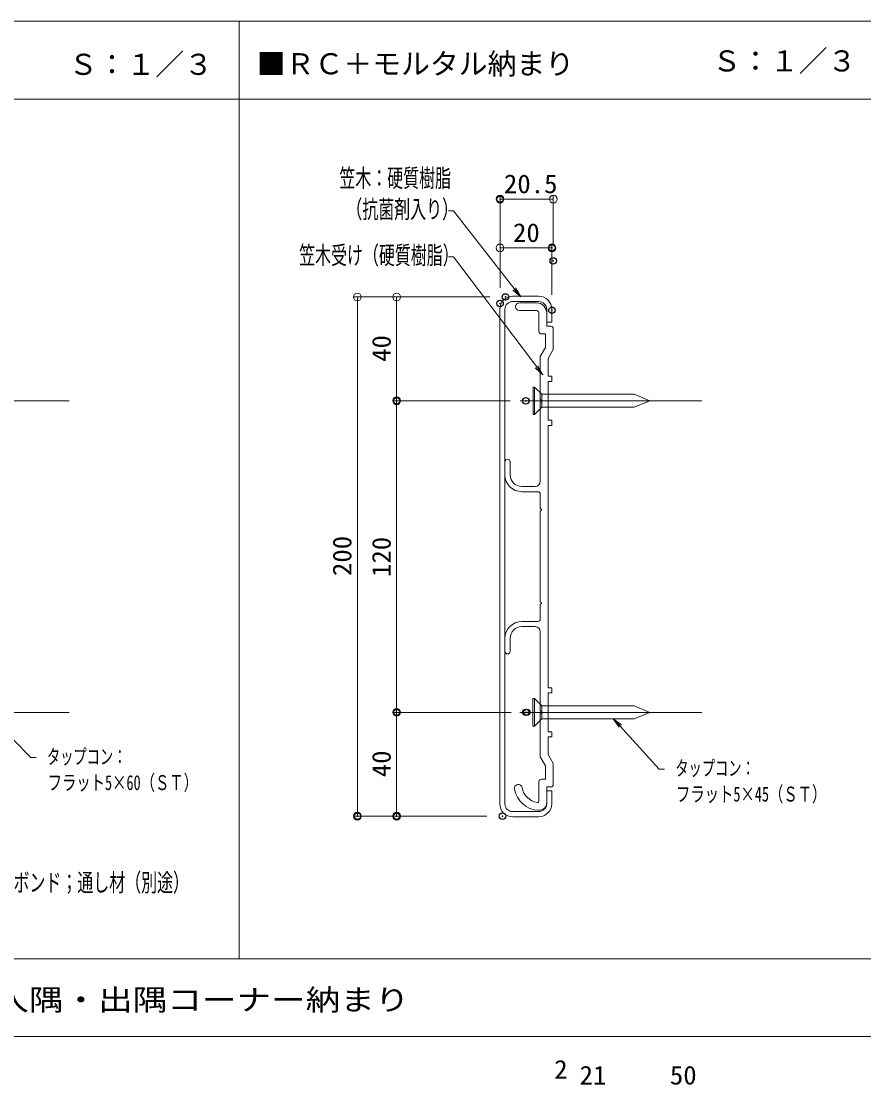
# Model space of a CAD drawing. Units: millimetres, scale not verified. Extents: x -600 to 612, y -415 to 416.
# Drawn here: x 56.5 to 380.7, y 5.5 to 415.5 of the extents above; entities that cross this region are included whole.
import ezdxf
from ezdxf.enums import TextEntityAlignment as Align

# ---------------------------------------------------------------- set-up
doc = ezdxf.new("R2010")
doc.units = ezdxf.units.MM
doc.header["$LTSCALE"] = 5
doc.header["$PDMODE"] = 32
doc.header["$PDSIZE"] = 2.5
doc.linetypes.add('CHAIN1', pattern=[8, 5, -1, 1, -1])
doc.linetypes.add('DASHED2', pattern=[3, 2, -1])
for name, color, linetype, lineweight in [('0-0_zumenwaku', 6, 'Continuous', 9), ('0-3_0', 1, 'Continuous', 9), ('0-7_一般寸法', 1, 'Continuous', 9), ('0-9_12アンカー', 4, 'DASHED2', 9), ('0-A_1', 5, 'CHAIN1', 9), ('0-E_04製品断面', 3, 'Continuous', 9), ('0-F_05製品投影', 4, 'Continuous', 9), ('1-0_08文字', 2, 'Continuous', 9)]:
    doc.layers.add(name, color=color, linetype=linetype, lineweight=lineweight)
doc.layers.add('0-1_moji', color=2, linetype='Continuous')
doc.layers.add('0-8_DEFPOINTS', color=7, linetype='Continuous')
doc.styles.add('ＭＳ ゴシック', font='')
doc.styles.add('ＭＳ Ｐゴシック', font='')
doc.styles.get('ＭＳ ゴシック').set_extended_font_data('MS Gothic')
doc.styles.get('ＭＳ Ｐゴシック').set_extended_font_data('MS PGothic')

# ---------------------------------------------------------------- blocks, each defined once
blk = doc.blocks.new('_ORIGIN')
at = {"layer": '0-3_0'}
blk.add_line((0, 0), (-5, 0), dxfattribs=at)
blk.add_circle((0, 0), 2.5, dxfattribs=at)
blk = doc.blocks.new('_OPEN')
at = {"layer": '0-3_0'}
blk.add_line((0, 0), (-5, 0), dxfattribs=at)
blk.add_lwpolyline([(-5, 0.833), (0, 0), (-5, -0.833)], dxfattribs=at)

msp = doc.modelspace()

# ---------------------------------------------------------------- linework, layer by layer
at = {"layer": '0-0_zumenwaku'}
for p, q in [((140.312, 415.527), (140.312, 54.447)), ((-599.938, 385.527), (387.062, 385.527)), ((-599.938, 54.447), (387.062, 54.447)), ((-599.938, 24.447), (387.062, 24.447))]:
    msp.add_line(p, q, dxfattribs=at)
msp.add_lwpolyline([(-599.938, -415.473), (600.062, -415.473), (600.062, 415.527), (-599.938, 415.527)], close=True, dxfattribs=at)
at = {"layer": '0-7_一般寸法'}
for p, q in [((240.733, 312.833), (240.733, 348.528)), ((261.233, 329.224), (261.233, 348.528)), ((258.233, 347.028), (243.733, 347.028)), ((240.733, 312.833), (240.733, 329.735)), ((243.733, 328.235), (257.733, 328.235)), ((260.733, 310.203), (260.733, 329.735)), ((236.798, 309.34), (184.328, 309.34)), ((236.798, 309.34), (199.451, 309.34)), ((185.828, 306.34), (185.828, 112.34)), ((200.951, 306.34), (200.951, 272.34)), ((244.633, 269.34), (199.451, 269.34)), ((244.633, 269.34), (199.451, 269.34)), ((200.951, 266.34), (200.951, 152.34)), ((245.06, 149.34), (199.451, 149.34)), ((244.633, 149.34), (199.451, 149.34)), ((200.951, 146.34), (200.951, 112.34)), ((235.716, 109.34), (184.328, 109.34)), ((235.716, 109.34), (199.451, 109.34))]:
    msp.add_line(p, q, dxfattribs=at)
at = {"layer": '0-8_DEFPOINTS'}
for p in [(240.733, 347.028), (260.733, 328.235), (261.233, 323.224), (240.733, 306.833), (242.798, 309.34), (260.733, 304.203), (200.951, 269.34), (250.633, 269.34), (200.951, 149.34), (250.633, 149.34), (251.06, 149.34), (185.828, 109.34), (200.951, 109.34), (241.716, 109.34)]:
    msp.add_point(p, dxfattribs=at)
at = {"layer": '0-9_12アンカー', "linetype": 'Continuous'}
for p, q in [((253.451, 274.64), (253.451, 264.04)), ((254.051, 274.64), (254.051, 264.04)), ((256.851, 271.84), (292.416, 271.84)), ((256.851, 271.84), (256.851, 266.84)), ((292.416, 271.84), (298.451, 269.34)), ((256.851, 266.84), (292.416, 266.84)), ((292.416, 266.84), (298.451, 269.34)), ((253.401, 154.64), (253.401, 144.04)), ((254.001, 154.64), (254.001, 144.04)), ((256.801, 151.84), (292.365, 151.84)), ((256.801, 151.84), (256.801, 146.84)), ((292.365, 151.84), (298.401, 149.34)), ((292.365, 146.84), (298.401, 149.34)), ((256.801, 146.84), (292.365, 146.84))]:
    msp.add_line(p, q, dxfattribs=at)
for points in [[(256.851, 271.84), (254.051, 274.64), (253.451, 274.64)], [(256.851, 266.84), (254.051, 264.04), (253.451, 264.04)], [(256.801, 151.84), (254.001, 154.64), (253.401, 154.64)], [(256.801, 146.84), (254.001, 144.04), (253.401, 144.04)]]:
    msp.add_lwpolyline(points, dxfattribs=at)
at = {"layer": '0-A_1', "linetype": 'Continuous'}
for p, q in [((-10.107, 269.34), (74.893, 269.34)), ((248.451, 269.34), (318.451, 269.34)), ((-10.107, 149.34), (74.893, 149.34)), ((248.401, 149.34), (318.401, 149.34))]:
    msp.add_line(p, q, dxfattribs=at)
at = {"layer": '0-E_04製品断面'}
for p, q in [((245.633, 309.59), (255.633, 309.59)), ((245.633, 307.59), (255.633, 307.59)), ((240.633, 304.59), (240.633, 114.09)), ((242.633, 304.59), (242.633, 114.09)), ((258.733, 304.59), (258.733, 299.59)), ((260.733, 304.59), (260.733, 299.59)), ((258.733, 299.59), (260.733, 299.59)), ((258.733, 119.09), (258.733, 114.09)), ((258.733, 119.09), (260.733, 119.09)), ((260.733, 119.09), (260.733, 114.09)), ((245.633, 111.09), (255.633, 111.09)), ((245.633, 109.09), (255.633, 109.09))]:
    msp.add_line(p, q, dxfattribs=at)
for centre, radius, start, end in [((245.633, 304.59), 5, 90, 180), ((245.633, 304.59), 3, 90, 180), ((255.647, 304.504), 5.086, 0.97095, 90.16358), ((255.559, 304.412), 3.179, 3.20562, 88.67276), ((245.633, 114.09), 5, 180, 270), ((245.633, 114.09), 3, 180, 270), ((255.56, 114.265), 5.175, 270.80202, 358.06345), ((255.559, 114.268), 3.179, 271.32724, 356.79438)]:
    msp.add_arc(centre, radius, start, end, dxfattribs=at)
at = {"layer": '0-F_05製品投影'}
for p, q in [((248.233, 307.09), (254.733, 307.09)), ((248.233, 304.09), (254.733, 304.09)), ((255.733, 296.09), (255.733, 303.09)), ((258.733, 298.09), (258.733, 303.09)), ((258.733, 298.09), (260.233, 298.09)), ((261.233, 289.09), (261.233, 297.09)), ((256.733, 295.09), (258.233, 295.09)), ((258.233, 289.894), (258.233, 295.09)), ((258.233, 289.894), (256.233, 286.43)), ((261.233, 289.09), (259.233, 285.626)), ((256.233, 269.802), (256.233, 286.43)), ((259.233, 278.84), (259.233, 285.626)), ((259.233, 278.84), (260.733, 278.84)), ((260.733, 276.84), (260.733, 278.84)), ((259.233, 276.84), (260.733, 276.84)), ((259.233, 261.84), (259.233, 276.84)), ((256.583, 269.6), (256.233, 269.802)), ((256.583, 269.08), (256.233, 268.878)), ((256.233, 238.34), (256.233, 268.878)), ((259.233, 261.84), (260.733, 261.84)), ((259.233, 158.84), (259.233, 259.84)), ((259.233, 259.84), (260.733, 259.84)), ((260.733, 259.84), (260.733, 261.84)), ((242.633, 240.84), (242.633, 245.84)), ((244.633, 240.84), (244.633, 245.84)), ((249.133, 236.34), (254.233, 236.34)), ((249.133, 234.34), (255.233, 234.34)), ((256.233, 227.802), (256.233, 233.34)), ((256.583, 227.6), (256.233, 227.802)), ((256.583, 227.08), (256.233, 226.878)), ((256.233, 191.802), (256.233, 226.878)), ((256.583, 191.6), (256.233, 191.802)), ((256.583, 191.08), (256.233, 190.878)), ((256.233, 185.34), (256.233, 190.878)), ((249.133, 184.34), (255.233, 184.34)), ((249.133, 182.34), (254.233, 182.34)), ((242.633, 177.84), (242.633, 172.84)), ((244.633, 177.84), (244.633, 172.84)), ((256.233, 149.802), (256.233, 180.34)), ((259.233, 158.84), (260.733, 158.84)), ((259.233, 156.84), (259.233, 141.84)), ((259.233, 156.84), (260.733, 156.84)), ((260.733, 158.84), (260.733, 156.84)), ((256.583, 149.6), (256.233, 149.802)), ((256.583, 149.08), (256.233, 148.878)), ((256.233, 132.25), (256.233, 148.878)), ((259.233, 141.84), (260.733, 141.84)), ((259.233, 139.84), (259.233, 133.054)), ((259.233, 139.84), (260.733, 139.84)), ((260.733, 141.84), (260.733, 139.84)), ((258.233, 128.786), (256.233, 132.25)), ((261.233, 129.59), (259.233, 133.054)), ((258.233, 128.786), (258.233, 123.59)), ((261.233, 129.59), (261.233, 121.59)), ((256.733, 123.59), (258.233, 123.59)), ((255.733, 122.59), (255.733, 115.138)), ((258.733, 120.59), (260.233, 120.59)), ((258.733, 120.59), (258.733, 114.59))]:
    msp.add_line(p, q, dxfattribs=at)
for centre, radius, start, end in [((248.233, 305.59), 1.5, 90, 270), ((254.733, 303.09), 4, 0, 90), ((254.733, 303.09), 1, 0, 90), ((256.733, 296.09), 1, 180, 270), ((260.233, 297.09), 1, 0, 90), ((256.433, 269.34), 0.3, 300, 60), ((243.633, 245.84), 1, 0, 180), ((249.133, 240.84), 6.5, 180, 270), ((249.133, 240.84), 4.5, 180, 270), ((254.233, 238.34), 2, 270, 0), ((255.233, 233.34), 1, 0, 90), ((256.433, 227.34), 0.3, 300, 60), ((256.433, 191.34), 0.3, 300, 60), ((255.233, 185.34), 1, 270, 0), ((249.133, 177.84), 6.5, 90, 180), ((249.133, 177.84), 4.5, 90, 180), ((254.233, 180.34), 2, 0, 90), ((243.633, 172.84), 1, 180, 0), ((256.433, 149.34), 0.3, 300, 60), ((256.733, 122.59), 1, 90, 180), ((247.733, 120.09), 1.5, 10.09785, 190.09785), ((256.101, 121.58), 10, 190.09785, 266.98376), ((256.101, 121.58), 7, 190.09785, 262.32292), ((260.233, 121.59), 1, 270, 0), ((255.233, 115.138), 0.5, 262.32292, 0), ((255.733, 114.59), 3, 266.98376, 0)]:
    msp.add_arc(centre, radius, start, end, dxfattribs=at)
at = {"layer": '1-0_08文字', "color": 1}
for points in [[(220.885, 342.537), (222.885, 342.537), (247.442, 310.872)], [(220.852, 324.813), (222.852, 324.813), (256.022, 280.896)], [(62.177, 131.885), (60.177, 131.885), (46.545, 145.706)], [(304.052, 127.448), (302.052, 127.448), (285.661, 145.441)]]:
    msp.add_lwpolyline(points, dxfattribs=at)

# ---------------------------------------------------------------- block references
at = {"layer": '0-7_一般寸法', "xscale": 0.6, "yscale": 0.6}
for p, rotation in [((240.733, 347.028), 180), ((240.733, 328.235), 180), ((185.828, 309.34), 90), ((200.951, 309.34), 90), ((200.951, 269.34), 270), ((200.951, 269.34), 90), ((200.951, 149.34), 270), ((200.951, 149.34), 90), ((185.828, 109.34), 270), ((200.951, 109.34), 270)]:
    msp.add_blockref('_ORIGIN', p, dxfattribs=dict(at, rotation=rotation))
for p in [(261.233, 347.028), (260.733, 328.235)]:
    msp.add_blockref('_ORIGIN', p, dxfattribs=at)
at = {"layer": '1-0_08文字', "xscale": 0.8, "yscale": 0.8}
for p, rotation in [((248.727, 309.34), 309.98675), ((257.272, 279.335), 308.68845), ((284.231, 146.84), 135.62597)]:
    msp.add_blockref('_OPEN', p, dxfattribs=dict(at, rotation=rotation))

# ---------------------------------------------------------------- texts
at = {"layer": '0-1_moji', "style": 'ＭＳ Ｐゴシック'}
for s, p in [('Ｓ：１／３', (74.712, 392.434)), ('■ＲＣ＋モルタル納まり', (147.143, 392.653)), ('Ｓ：１／３', (322.436, 393.754))]:
    msp.add_text(s, height=8.138, dxfattribs=at).set_placement(p, align=Align.BOTTOM_LEFT)
at = {"layer": '0-1_moji', "style": 'ＭＳ Ｐゴシック', "width": 1.2}
msp.add_text('■入隅・出隅コーナー納まり', height=8.134, dxfattribs=at).set_placement((32.788, 32.107), align=Align.BOTTOM_LEFT)
at = {"layer": '0-7_一般寸法', "color": 2, "style": 'ＭＳ ゴシック', "width": 1.05}
for s, p in [('20.5', (242.233, 347.14)), ('20', (245.733, 328.347)), ('2', (261.608, 6.05)), ('21', (271.358, 3.8)), ('50', (306.108, 3.8))]:
    msp.add_text(s, height=7.221, dxfattribs=at).set_placement(p, align=Align.BOTTOM_LEFT)
for s, p in [('40', (200.839, 284.34)), ('200', (185.716, 201.84)), ('120', (200.839, 201.465)), ('40', (200.839, 124.34))]:
    msp.add_text(s, height=7.221, rotation=90, dxfattribs=at).set_placement(p, align=Align.BOTTOM_LEFT)
at = {"layer": '1-0_08文字', "style": 'ＭＳ ゴシック'}
for s, height, width, p in [('笠木：硬質樹脂', 6.928, 0.65, (178.893, 349.604)), ('（抗菌剤入り）', 6.928, 0.65, (181.581, 337.604)), ('笠木受け（硬質樹脂）', 6.928, 0.65, (163.404, 319.881)), ('タップコン：', 5.755, 0.65, (66.33, 127.661)), ('タップコン：', 5.755, 0.65, (308.204, 123.223)), ('フラット5×60（ＳＴ）', 5.773, 0.7, (66.63, 117.661)), ('フラット5×45（ＳＴ）', 5.773, 0.7, (308.504, 113.223)), ('GLボンド；通し材（別途）', 6.927, 0.65, (47.338, 78.245))]:
    msp.add_text(s, height=height, dxfattribs=dict(at, width=width)).set_placement(p, align=Align.BOTTOM_LEFT)

doc.saveas('drawing.dxf')
